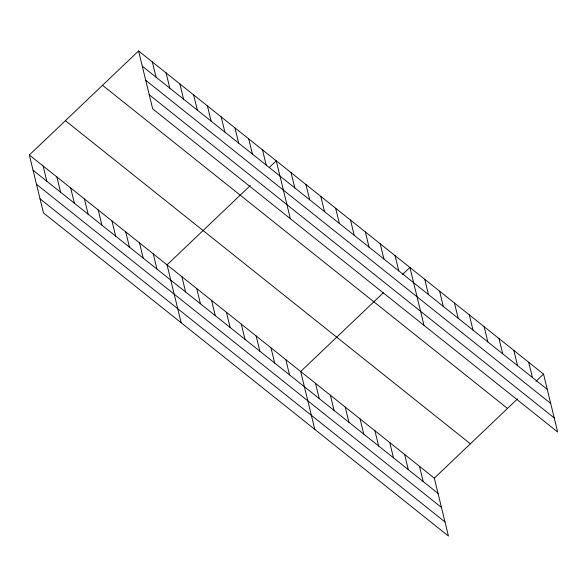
<?xml version="1.0" encoding="UTF-8"?>
<svg xmlns="http://www.w3.org/2000/svg" width="587" height="587" viewBox="0 0 587 587"><rect width="100%" height="100%" fill="white"/><g stroke="black" fill="none" stroke-linecap="round" stroke-linejoin="round"><path stroke-width="0.88" d="M29.35 155.005L434.321 478.148L448.431 536.034L43.46 212.89L29.35 155.005L138.569 50.966L543.54 374.11L557.65 431.995L152.679 108.852L138.569 50.966M250.333 185.529L167.038 264.869L181.156 322.762M269.301 167.456L276.257 160.831L290.367 218.724M383.34 292.766L300.683 371.505L314.793 429.398M402.308 274.701L409.895 267.474L424.012 325.359M434.321 478.148L517.617 398.8M535.953 381.337L543.54 374.11M142.281 66.199L547.253 389.342M145.715 80.28L550.687 403.423M149.245 94.778L554.216 417.922M102.527 85.298L507.498 408.442M65.392 120.673L470.363 443.816M33.063 170.237L438.034 493.381M36.497 184.311L441.468 507.454M40.033 198.817L445.005 521.96M528.689 362.26L532.402 377.492M513.838 350.41L517.558 365.65M498.994 338.56L502.707 353.8M484.143 326.717L487.856 341.95M469.292 314.867L473.005 330.099M454.441 303.017L458.161 318.249M439.597 291.167L443.31 306.407M424.746 279.317L428.459 294.557M395.051 255.624L398.764 270.856M380.2 243.774L383.913 259.006M365.349 231.924L369.062 247.164M419.47 466.298L423.183 481.531M350.505 220.074L354.218 235.314M404.626 454.448L408.339 469.688M335.654 208.231L339.367 223.464M389.775 442.598L393.488 457.838M320.803 196.381L324.516 211.613M374.924 430.748L378.637 445.988M305.952 184.531L309.672 199.763M360.073 418.905L363.793 434.138M291.108 172.681L294.821 187.921M345.229 407.055L348.942 422.288M330.378 395.205L334.091 410.445M262.492 149.846L266.204 165.079M315.527 383.355L319.24 398.595M248.719 138.862L252.432 154.095M234.947 127.871L238.667 143.111M285.832 359.662L289.545 374.895M221.182 116.886L224.894 132.119M270.981 347.812L274.694 363.045M207.409 105.902L211.129 121.135M256.13 335.962L259.85 351.202M193.644 94.911L197.357 110.151M241.286 324.112L244.999 339.352M179.871 83.926L183.592 99.159M226.435 312.262L230.148 327.502M166.106 72.935L169.819 88.175M211.584 300.419L215.304 315.652M152.334 61.951L156.054 77.191M196.74 288.569L200.453 303.802M181.889 276.719L185.602 291.952M153.273 253.885L156.986 269.117M139.501 242.893L143.213 258.133M125.735 231.909L129.448 247.149M111.963 220.925L115.676 236.157M98.198 209.933L101.911 225.173M84.425 198.949L88.138 214.189M70.66 187.965L74.373 203.197M56.888 176.973L60.6 192.213M43.122 165.989L46.835 181.222"/></g></svg>
